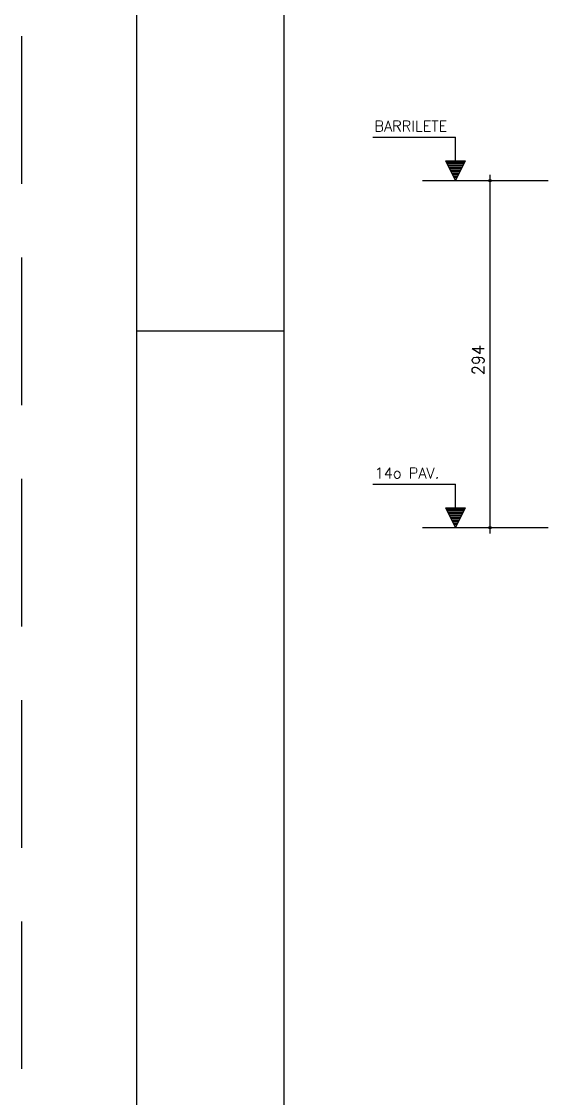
# Model space of a CAD drawing. Extents: x -1 to 122, y -1 to 61.
# Drawn here: x -1.06 to 7.94, y 16.8 to 35.05 of the extents above; entities that cross this region are included whole.
import ezdxf

# ---------------------------------------------------------------- set-up
doc = ezdxf.new("R2010")
doc.units = 0
doc.header["$MEASUREMENT"] = 0
doc.linetypes.add('HIDDEN', pattern=[0.375, 0.25, -0.125])
doc.layers.get('0').update_dxf_attribs({"linetype": 'CONTINUOUS'})
doc.layers.get('Defpoints').update_dxf_attribs({"linetype": 'CONTINUOUS'})
for name, color, linetype in [('ARQ_FOLHA', 7, 'CONTINUOUS'), ('PENA_01', 1, 'CONTINUOUS'), ('PENA_02', 2, 'CONTINUOUS'), ('PENA_03', 3, 'CONTINUOUS')]:
    doc.layers.add(name, color=color, linetype=linetype)
doc.styles.get("Standard").update_dxf_attribs({"font": 'ROMANS.SHX'})

# ---------------------------------------------------------------- blocks, each defined once
blk = doc.blocks.new('FOLHA A1+1 - 1102 X 594')
at = {"layer": 'ARQ_FOLHA', "color": 1}
blk.add_line((-1164, 297), (-1189, 297), dxfattribs=at)
for points in [[(-1189, 0), (0, 0), (0, 594), (-1189, 594)], [(-1164, 10), (-10, 10), (-10, 584), (-1164, 584)]]:
    blk.add_lwpolyline(points, close=True, dxfattribs=at)
at = {"layer": 'Defpoints', "color": 8, "linetype": 'HIDDEN', "ltscale": 100}
blk.add_lwpolyline([(-1208.5, 609.5), (-1208.5, -15.5), (19.5, -15.5), (19.5, 609.5)], close=True, dxfattribs=at)

msp = doc.modelspace()

# ---------------------------------------------------------------- linework, layer by layer
at = {"layer": 'PENA_01', "linetype": 'Continuous'}
for p, q in [((5.735508, 32.356625), (7.866371, 32.356625)), ((5.735508, 26.476625), (7.866371, 26.476625))]:
    msp.add_line(p, q, dxfattribs=at)
at = {"layer": 'PENA_02', "linetype": 'Continuous'}
for centre, radius in [((6.881654, 32.356625), 0.02), ((6.881654, 32.356625), 0.01), ((6.881654, 26.476625), 0.02), ((6.881654, 26.476625), 0.01)]:
    msp.add_circle(centre, radius, dxfattribs=at)
at = {"layer": 'PENA_03', "linetype": 'Continuous'}
for p, q in [((6.294506, 33.088491), (4.894506, 33.088491)), ((6.294506, 32.688491), (6.294506, 33.088491)), ((6.295906, 32.688491), (6.295906, 33.089891)), ((6.295206, 32.356625), (6.129274, 32.688491)), ((6.129274, 32.688491), (6.294506, 32.688491)), ((6.295206, 32.359747), (6.13153, 32.687099)), ((6.458882, 32.687099), (6.13153, 32.687099)), ((6.461139, 32.688491), (6.295206, 32.356625)), ((6.458882, 32.6871), (6.295206, 32.359747)), ((6.295906, 32.688491), (6.461139, 32.688491)), ((6.448375, 32.662963), (6.142037, 32.662963)), ((6.435611, 32.637435), (6.154802, 32.637435)), ((6.422847, 32.611907), (6.167566, 32.611907)), ((6.410082, 32.586379), (6.18033, 32.586379)), ((6.397318, 32.56085), (6.193094, 32.56085)), ((6.384554, 32.535322), (6.205858, 32.535322)), ((6.37179, 32.509794), (6.218622, 32.509794)), ((6.359026, 32.484266), (6.231386, 32.484266)), ((6.346262, 32.458738), (6.24415, 32.458738)), ((6.333498, 32.43321), (6.256914, 32.43321)), ((6.320734, 32.407681), (6.269678, 32.407681)), ((6.30797, 32.382153), (6.282442, 32.382153)), ((6.881654, 26.376093), (6.881654, 32.456625)), ((6.294506, 27.208491), (4.894506, 27.208491)), ((6.294506, 26.808491), (6.294506, 27.208491)), ((6.295906, 26.808491), (6.295906, 27.209891)), ((6.295206, 26.476625), (6.129274, 26.808491)), ((6.129274, 26.808491), (6.294506, 26.808491)), ((6.295206, 26.479747), (6.13153, 26.807099)), ((6.458882, 26.807099), (6.13153, 26.807099)), ((6.448375, 26.782963), (6.142037, 26.782963)), ((6.435611, 26.757435), (6.154802, 26.757435)), ((6.422847, 26.731907), (6.167566, 26.731907)), ((6.410082, 26.706379), (6.18033, 26.706379)), ((6.397318, 26.68085), (6.193094, 26.68085)), ((6.384554, 26.655322), (6.205858, 26.655322)), ((6.461139, 26.808491), (6.295206, 26.476625)), ((6.458882, 26.8071), (6.295206, 26.479747)), ((6.295906, 26.808491), (6.461139, 26.808491)), ((6.37179, 26.629794), (6.218622, 26.629794)), ((6.359026, 26.604266), (6.231386, 26.604266)), ((6.346262, 26.578738), (6.24415, 26.578738)), ((6.333498, 26.55321), (6.256914, 26.55321)), ((6.320734, 26.527681), (6.269678, 26.527681)), ((6.30797, 26.502153), (6.282442, 26.502153))]:
    msp.add_line(p, q, dxfattribs=at)

# ---------------------------------------------------------------- block references
at = {"xscale": 0.09999999999999938, "yscale": 0.09999999999999938, "zscale": 0.09999999999999938}
msp.add_blockref('FOLHA A1+1 - 1102 X 594', (119.786331, 0.101748), dxfattribs=at)

# ---------------------------------------------------------------- texts
at = {"layer": 'PENA_03', "linetype": 'Continuous'}
for s, p in [('BARRILETE', (4.920213, 33.190364)), ('14o PAV.', (4.924778, 27.310364))]:
    msp.add_text(s, height=0.18, dxfattribs=at).set_placement(p)
msp.add_text('294', height=0.2, rotation=90, dxfattribs=at).set_placement((6.779349, 29.058023))

doc.saveas('drawing.dxf')
